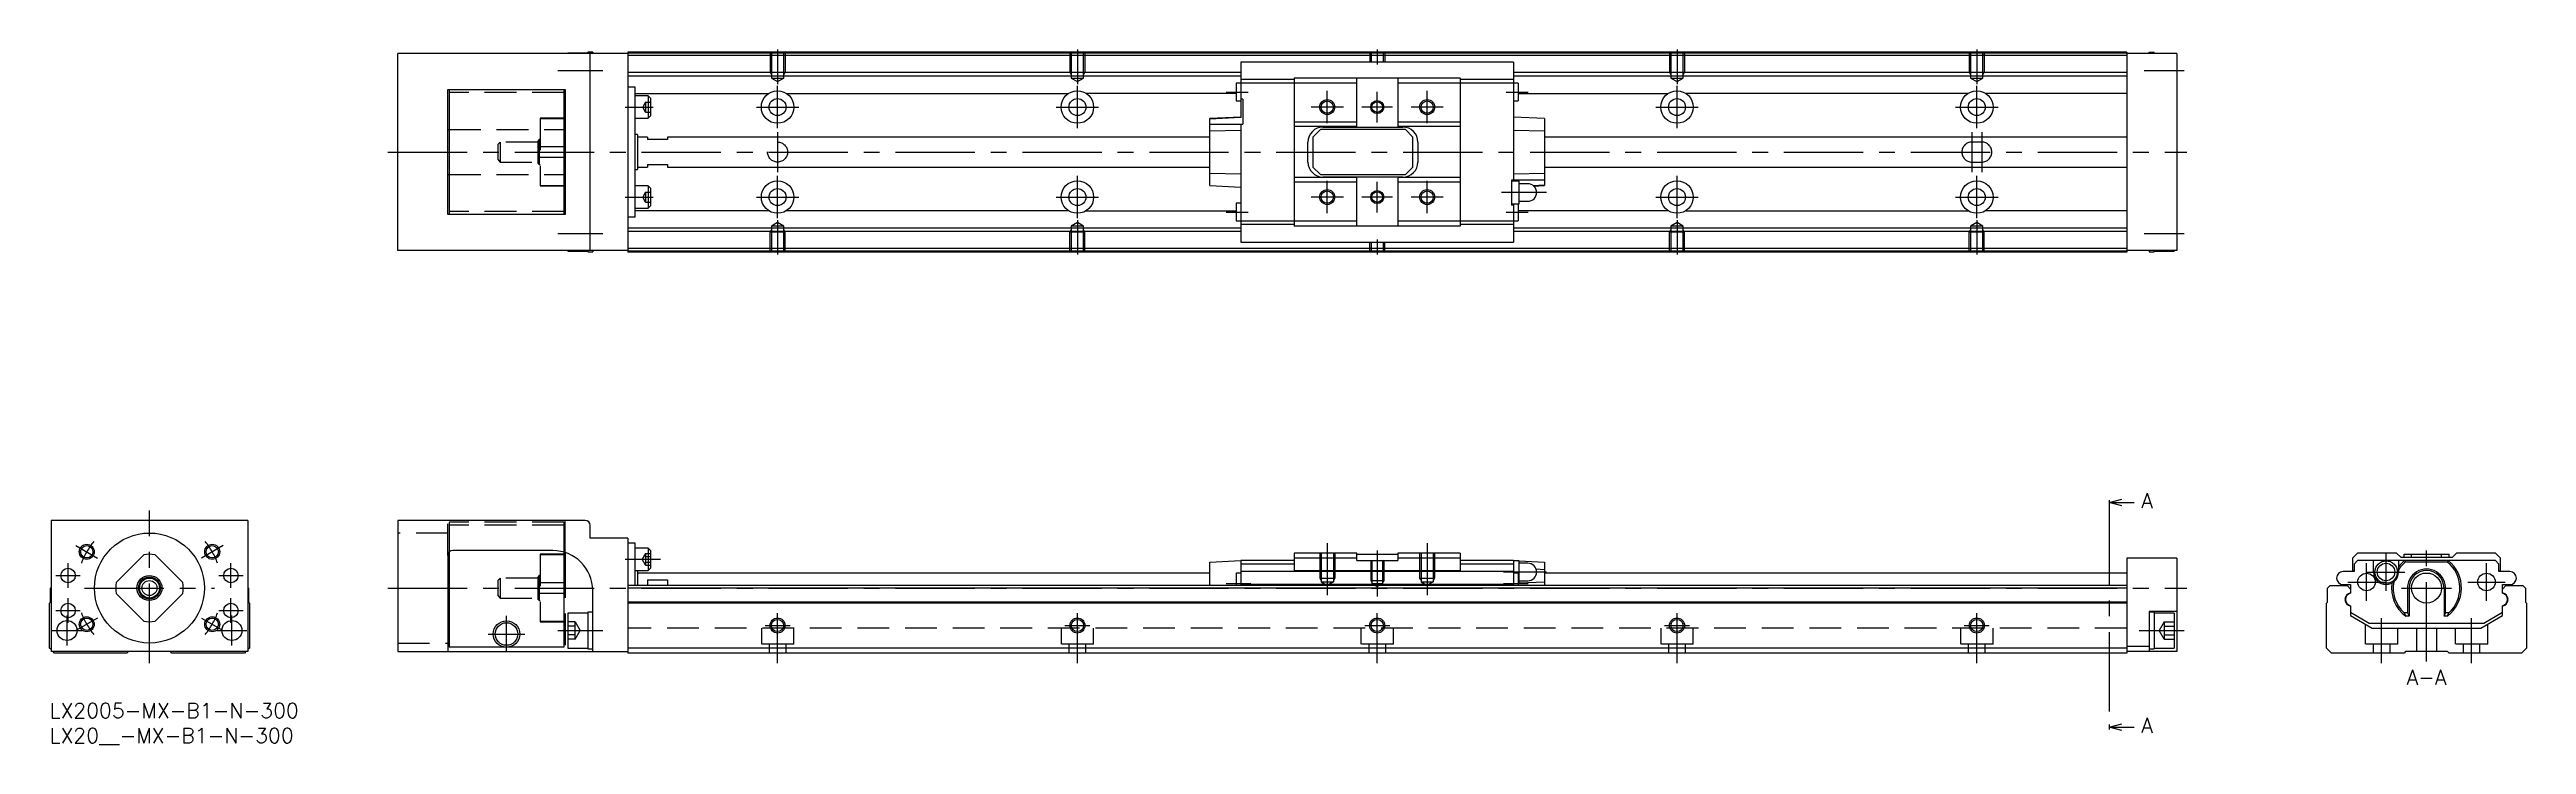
# Model space of a CAD drawing. Extents: x 0 to 496, y -8 to 131.
import ezdxf

# ---------------------------------------------------------------- set-up
doc = ezdxf.new("R2010")
doc.units = 0
doc.header["$LTSCALE"] = 0.5
doc.linetypes.add('CENTER', pattern=[50.8, 31.75, -6.35, 6.35, -6.35])
doc.linetypes.add('DASHED', pattern=[19.05, 12.7, -6.35])
for name, color, linetype in [('MSM_CENTER', 1, 'CENTER'), ('MSM_CONTINUOUS', 7, 'CONTINUOUS'), ('MSM_DASHED', 4, 'DASHED'), ('MSM_NARROW', 5, 'CONTINUOUS'), ('MSM_PART_NUMBER', 7, 'CONTINUOUS')]:
    doc.layers.add(name, color=color, linetype=linetype)
doc.styles.get("Standard").update_dxf_attribs({"font": 'txt.shx', "height": 1, "bigfont": 'bigfont.shx'})

# ---------------------------------------------------------------- blocks, each defined once
blk = doc.blocks.new('*U2')
at = {"layer": 'MSM_PART_NUMBER'}
blk.add_text('LX2005-MX-B1-N-300', height=3, dxfattribs=at).set_placement((0, -3))
blk = doc.blocks.new('*U3')
at = {"layer": 'MSM_PART_NUMBER'}
blk.add_text('LX20__-MX-B1-N-300', height=3, dxfattribs=at).set_placement((0, -8))

msp = doc.modelspace()

# ---------------------------------------------------------------- linework, layer by layer
at = {"layer": 'MSM_CENTER'}
for p, q in [((145.7, 130.7), (145.7, 123.79)), ((205.7, 130.7), (205.7, 123.79)), ((265.7, 130.7), (265.7, 127.7)), ((325.7, 130.7), (325.7, 123.79)), ((385.7, 130.7), (385.7, 123.79)), ((101.7, 126.5), (110.7, 126.5)), ((419.2, 126.5), (427.2, 126.5)), ((115.2, 119.2), (120.8, 119.2)), ((141.45, 119.2), (149.95, 119.2)), ((145.7, 114.95), (145.7, 123.45)), ((201.45, 119.2), (209.95, 119.2)), ((205.7, 114.95), (205.7, 123.45)), ((235.5, 122.2), (239.9, 122.2)), ((258.93, 119.2), (252.47, 119.2)), ((255.7, 115.97), (255.7, 122.43)), ((268.76, 119.2), (262.64, 119.2)), ((265.7, 116.14), (265.7, 122.26)), ((278.93, 119.2), (272.47, 119.2)), ((275.7, 115.97), (275.7, 122.43)), ((291.5, 122.2), (295.9, 122.2)), ((321.45, 119.2), (329.95, 119.2)), ((325.7, 114.95), (325.7, 123.45)), ((381.45, 119.2), (389.95, 119.2)), ((385.7, 114.95), (385.7, 123.45)), ((145.7, 114.2), (145.7, 106.2)), ((384.7, 114.2), (384.7, 106.2)), ((386.7, 114.2), (386.7, 106.2)), ((67.7, 110.2), (427.7, 110.2)), ((145.7, 96.95), (145.7, 105.45)), ((205.7, 96.95), (205.7, 105.45)), ((255.7, 97.97), (255.7, 104.43)), ((265.7, 98.14), (265.7, 104.26)), ((275.7, 97.97), (275.7, 104.43)), ((325.7, 96.95), (325.7, 105.45)), ((385.7, 96.95), (385.7, 105.45)), ((115.2, 101.2), (120.8, 101.2)), ((141.45, 101.2), (149.95, 101.2)), ((201.45, 101.2), (209.95, 101.2)), ((258.93, 101.2), (252.47, 101.2)), ((268.76, 101.2), (262.64, 101.2)), ((278.93, 101.2), (272.47, 101.2)), ((299.6, 102.1), (290.6, 102.1)), ((321.45, 101.2), (329.95, 101.2)), ((381.45, 101.2), (389.95, 101.2)), ((145.7, 96.61), (145.7, 89.7)), ((205.7, 96.61), (205.7, 89.7)), ((235.5, 98.2), (239.9, 98.2)), ((291.5, 98.15), (295.9, 98.15)), ((325.7, 96.61), (325.7, 89.7)), ((385.7, 96.61), (385.7, 89.7)), ((101.7, 93.9), (110.7, 93.9)), ((265.7, 92.7), (265.7, 89.7)), ((419.2, 93.9), (427.2, 93.9)), ((20, 8), (20, 38.5)), ((412.2, 39.58), (412.2, -4.33)), ((5.28, 31.5), (9.61, 29)), ((34.72, 31.5), (30.39, 29)), ((255.7, 32), (255.7, 21.6)), ((265.7, 30.5), (265.7, 21.3)), ((275.7, 32), (275.7, 21.6)), ((467.6, 22.45), (467.6, 29.95)), ((475.7, 8.3), (475.7, 31.1)), ((1.25, 25.5), (6.15, 25.5)), ((3.7, 23.05), (3.7, 27.95)), ((33.85, 25.5), (38.75, 25.5)), ((36.3, 23.05), (36.3, 27.95)), ((115.2, 28.75), (122.3, 28.75)), ((299.6, 26.2), (291, 26.2)), ((463.7, 20.45), (463.7, 27.95)), ((463.85, 26.2), (471.35, 26.2)), ((487.7, 20.45), (487.7, 27.95)), ((3.7, 16.05), (3.7, 20.95)), ((7, 23), (33, 23)), ((36.3, 16.05), (36.3, 20.95)), ((67.7, 23), (427.7, 23)), ((235.5, 23.88), (240.4, 23.88)), ((291, 23.88), (295.9, 23.88)), ((459.95, 24.2), (467.45, 24.2)), ((470.7, 23), (480.7, 23)), ((483.95, 24.2), (491.45, 24.2)), ((1.25, 18.5), (6.15, 18.5)), ((3.5, 11.5), (3.5, 17.5)), ((9.61, 17), (5.28, 14.5)), ((30.39, 17), (34.72, 14.5)), ((33.85, 18.5), (38.75, 18.5)), ((36.5, 11.5), (36.5, 17.5)), ((91.45, 10.15), (91.45, 17.45)), ((143.2, 15.5), (148.2, 15.5)), ((145.7, 8), (145.7, 18)), ((203.2, 15.5), (208.2, 15.5)), ((205.7, 8), (205.7, 18)), ((263.2, 15.5), (268.2, 15.5)), ((265.7, 8), (265.7, 18)), ((323.2, 15.5), (328.2, 15.5)), ((325.7, 8), (325.7, 18)), ((383.2, 15.5), (388.2, 15.5)), ((385.7, 8), (385.7, 18)), ((466.7, 8), (466.7, 17)), ((484.7, 8), (484.7, 17)), ((0.5, 14.5), (6.5, 14.5)), ((33.5, 14.5), (39.5, 14.5)), ((87.8, 13.8), (95.1, 13.8)), ((101.7, 14.5), (110.7, 14.5)), ((418.2, 14.5), (427.2, 14.5))]:
    msp.add_line(p, q, dxfattribs=at)
for start, end in [(140.1188, 159.8812), (20.1188, 39.8812), (200.1188, 219.8812), (320.1188, 339.8812)]:
    msp.add_arc((20, 23), 14.5, start, end, dxfattribs=at)
at = {"layer": 'MSM_CONTINUOUS'}
for p, q in [((69.7, 90.5), (69.7, 129.9)), ((115.7, 129.9), (69.7, 129.9)), ((103.7, 130), (103.7, 129.9)), ((107.7, 130), (103.7, 130)), ((107.7, 130.15), (107.7, 129.9)), ((108.7, 130.15), (107.7, 130.15)), ((108.2, 90.5), (108.2, 129.9)), ((108.7, 130.15), (108.7, 129.9)), ((115.7, 130.2), (115.7, 90.2)), ((415.7, 130.2), (115.7, 130.2)), ((415.7, 130), (115.7, 130)), ((415.7, 129.5), (115.7, 129.5)), ((415.7, 130.2), (415.7, 90.2)), ((425.7, 129.9), (415.7, 129.9)), ((420.2, 129.9), (420.2, 130.15)), ((420.2, 130.15), (421.2, 130.15)), ((421.2, 129.9), (421.2, 130.15)), ((421.2, 130), (425.2, 130)), ((425.2, 129.9), (425.2, 130)), ((425.7, 129.9), (425.7, 90.5)), ((238.4, 126.1), (115.7, 126.1)), ((238.4, 125.4), (115.7, 125.4)), ((237.5, 123.95), (237.5, 120.45)), ((238.4, 123.95), (237.5, 123.95)), ((238.4, 128.2), (238.4, 117.13)), ((293, 128.2), (238.4, 128.2)), ((249.1, 124.7), (238.4, 124.7)), ((249.1, 123.99), (238.4, 123.99)), ((282.3, 125), (249.1, 125)), ((249.1, 125), (249.1, 95.4)), ((261.6, 124), (249.1, 124)), ((261.6, 115.2), (261.6, 125)), ((269.8, 125), (269.8, 115.2)), ((282.3, 124), (269.8, 124)), ((282.3, 125), (282.3, 95.4)), ((293, 124.7), (282.3, 124.7)), ((293, 123.99), (282.3, 123.99)), ((293, 128.2), (293, 104.6)), ((415.7, 126.1), (293, 126.1)), ((415.7, 125.4), (293, 125.4)), ((293.9, 123.95), (293, 123.95)), ((293.9, 123.95), (293.9, 120.45)), ((79.7, 97.7), (79.7, 122.7)), ((79.7, 122.7), (103.2, 122.7)), ((79.95, 122.7), (79.95, 97.7)), ((102.95, 122.7), (102.95, 97.7)), ((103.2, 122.7), (103.2, 97.7)), ((117.2, 123.2), (115.7, 123.2)), ((117.2, 97.2), (117.2, 123.2)), ((117.2, 121.94), (143.95, 121.94)), ((119.8, 121.45), (117.2, 121.45)), ((119.8, 121.45), (119.8, 116.95)), ((120.3, 120.95), (119.8, 121.45)), ((120.3, 120.95), (120.3, 117.45)), ((147.45, 121.94), (203.95, 121.94)), ((237.5, 121.94), (207.45, 121.94)), ((237.5, 120.45), (238.4, 120.45)), ((238.8, 120.8), (238.4, 120.8)), ((238.8, 120.8), (238.8, 115.8)), ((293, 120.45), (293.9, 120.45)), ((293.9, 121.94), (323.95, 121.94)), ((383.95, 121.94), (327.45, 121.94)), ((415.7, 121.94), (387.45, 121.94)), ((79.7, 114.7), (79.95, 114.7)), ((103.2, 116.95), (102.95, 116.95)), ((103.2, 116.86), (102.95, 116.86)), ((117.2, 116.95), (119.8, 116.95)), ((119.8, 116.95), (120.3, 117.45)), ((238.4, 117.2), (232.2, 116.88)), ((238.4, 117.13), (232.2, 116.76)), ((232.2, 103.52), (232.2, 116.88)), ((232.2, 115.8), (238.8, 115.8)), ((238.4, 114.53), (232.2, 114.39)), ((238.4, 115.8), (238.4, 92.2)), ((261.6, 116.2), (249.1, 116.2)), ((261.6, 115.3), (249.1, 115.3)), ((254.35, 114.7), (252.85, 113.2)), ((271.35, 114.7), (254.35, 114.7)), ((254.85, 115.2), (270.85, 115.2)), ((282.3, 116.2), (269.8, 116.2)), ((282.3, 115.3), (269.8, 115.3)), ((272.85, 113.2), (271.35, 114.7)), ((299.2, 116.88), (293, 117.2)), ((299.2, 114.39), (293, 114.53)), ((299.2, 116.88), (299.2, 103.52)), ((102.95, 111.32), (103.2, 111.32)), ((103.2, 109.08), (102.95, 109.08)), ((117.7, 113.7), (117.2, 113.7)), ((117.7, 113.7), (117.7, 106.7)), ((119.7, 113.2), (117.7, 113.2)), ((119.7, 113.2), (119.7, 112.7)), ((123.7, 112.7), (119.7, 112.7)), ((123.7, 113.2), (123.7, 112.7)), ((232.2, 113.2), (123.7, 113.2)), ((251.85, 108.2), (251.85, 112.2)), ((252.85, 113.2), (252.85, 107.2)), ((272.85, 107.2), (272.85, 113.2)), ((273.85, 112.2), (273.85, 108.2)), ((415.7, 113.2), (299.2, 113.2)), ((79.7, 105.7), (79.95, 105.7)), ((117.2, 106.7), (117.7, 106.7)), ((117.7, 107.2), (119.7, 107.2)), ((119.7, 107.7), (123.7, 107.7)), ((119.7, 107.7), (119.7, 107.2)), ((123.7, 107.7), (123.7, 107.2)), ((123.7, 107.2), (232.2, 107.2)), ((232.2, 106.01), (238.4, 105.87)), ((261.6, 105.1), (249.1, 105.1)), ((261.6, 104.2), (249.1, 104.2)), ((252.85, 107.2), (254.35, 105.7)), ((254.35, 105.7), (271.35, 105.7)), ((270.85, 105.2), (254.85, 105.2)), ((261.6, 95.4), (261.6, 105.2)), ((269.8, 105.2), (269.8, 95.4)), ((282.3, 105.1), (269.8, 105.1)), ((282.3, 104.2), (269.8, 104.2)), ((271.35, 105.7), (272.85, 107.2)), ((299.2, 104.6), (292.6, 104.6)), ((292.6, 104.6), (292.6, 99.6)), ((294.1, 104.35), (292.6, 104.35)), ((293, 105.87), (299.2, 106.01)), ((294.1, 99.85), (294.1, 104.35)), ((299.2, 107.2), (415.7, 107.2)), ((102.95, 103.54), (103.2, 103.54)), ((102.95, 103.45), (103.2, 103.45)), ((119.8, 103.45), (117.2, 103.45)), ((120.3, 102.95), (119.8, 103.45)), ((119.8, 103.45), (119.8, 98.95)), ((119.8, 98.95), (120.3, 99.45)), ((120.3, 102.95), (120.3, 99.45)), ((232.2, 103.52), (238.4, 103.2)), ((237.5, 99.95), (237.5, 96.45)), ((238.4, 99.95), (237.5, 99.95)), ((292.6, 99.85), (294.1, 99.85)), ((293, 99.6), (292.6, 99.6)), ((293, 99.85), (293, 92.2)), ((293.9, 99.85), (293.9, 96.45)), ((295.85, 103.85), (294.1, 103.85)), ((294.1, 100.35), (295.85, 100.35)), ((296.9, 103.5), (299.2, 103.64)), ((297.01, 103.41), (299.2, 103.52)), ((103.2, 97.7), (79.7, 97.7)), ((117.2, 97.2), (115.7, 97.2)), ((238.4, 95), (115.7, 95)), ((238.4, 94.3), (115.7, 94.3)), ((117.2, 98.95), (119.8, 98.95)), ((143.95, 98.46), (117.2, 98.46)), ((203.95, 98.46), (147.45, 98.46)), ((207.45, 98.46), (237.5, 98.46)), ((237.5, 96.45), (238.4, 96.45)), ((249.1, 96.41), (238.4, 96.41)), ((249.1, 95.7), (238.4, 95.7)), ((261.6, 96.4), (249.1, 96.4)), ((282.3, 95.4), (249.1, 95.4)), ((282.3, 96.4), (269.8, 96.4)), ((293, 96.41), (282.3, 96.41)), ((293, 95.7), (282.3, 95.7)), ((293, 96.45), (293.9, 96.45)), ((415.7, 95), (293, 95)), ((415.7, 94.3), (293, 94.3)), ((323.95, 98.46), (293.9, 98.46)), ((327.45, 98.46), (383.95, 98.46)), ((415.7, 98.46), (387.45, 98.46)), ((115.7, 90.5), (69.7, 90.5)), ((103.7, 90.5), (103.7, 90.4)), ((103.7, 90.4), (107.7, 90.4)), ((107.7, 90.5), (107.7, 90.25)), ((107.7, 90.25), (108.7, 90.25)), ((108.7, 90.5), (108.7, 90.25)), ((415.7, 90.9), (115.7, 90.9)), ((415.7, 90.4), (115.7, 90.4)), ((415.7, 90.2), (115.7, 90.2)), ((238.4, 92.2), (293, 92.2)), ((425.7, 90.5), (415.7, 90.5)), ((420.2, 90.5), (420.2, 90.25)), ((420.2, 90.25), (421.2, 90.25)), ((421.2, 90.5), (421.2, 90.25)), ((421.2, 90.4), (425.2, 90.4)), ((425.2, 90.5), (425.2, 90.4)), ((412.2, 40.08), (414.7, 40.75)), ((412.2, 40.58), (412.2, 39.58)), ((414.7, 39.41), (412.2, 40.08)), ((412.2, 40.08), (417.2, 40.08)), ((39.7, 36.5), (0.3, 36.5)), ((0.3, 36.5), (0.3, 10.3)), ((39.7, 36.5), (39.7, 10.3)), ((107.2, 36.5), (69.7, 36.5)), ((69.7, 36.5), (69.7, 10.3)), ((108.2, 33), (108.2, 35.5)), ((79.95, 30.16), (79.95, 11.2)), ((100.7, 30.5), (80.7, 30.5)), ((102.95, 30.18), (102.95, 11.2)), ((103.2, 29.75), (102.95, 29.75)), ((103.2, 30.1), (103.2, 27.42)), ((115.7, 33), (108.2, 33)), ((115.7, 33), (115.7, 10)), ((117.2, 32), (115.7, 32)), ((117.2, 23.5), (117.2, 32)), ((119.8, 31), (117.2, 31)), ((120.3, 30.5), (119.8, 31)), ((119.8, 31), (119.8, 26.5)), ((120.3, 30.5), (120.3, 27)), ((261.6, 30), (249.1, 30)), ((249.1, 30), (249.1, 26.43)), ((261.6, 28.5), (261.6, 30)), ((261.6, 29.8), (269.8, 29.8)), ((269.8, 30), (269.8, 28.5)), ((282.3, 30), (269.8, 30)), ((282.3, 30), (282.3, 26.43)), ((461.9, 30), (460.9, 29)), ((469.7, 30), (461.9, 30)), ((470.6, 29.1), (469.7, 30)), ((471.2, 29.1), (471.2, 29.8)), ((471.2, 29.8), (480.2, 29.8)), ((472.7, 29.1), (472.7, 29.8)), ((478.7, 29.1), (478.7, 29.8)), ((480.2, 29.1), (480.2, 29.8)), ((481.7, 30), (480.8, 29.1)), ((489.5, 30), (481.7, 30)), ((490.5, 29), (489.5, 30)), ((18.88, 29.66), (13.34, 24.12)), ((26.66, 24.12), (21.12, 29.66)), ((79.7, 29.5), (79.7, 10.3)), ((79.7, 27.42), (79.95, 27.42)), ((103.2, 29.66), (102.95, 29.66)), ((102.95, 27.42), (103.2, 27.42)), ((117.2, 26.5), (119.8, 26.5)), ((117.7, 26.5), (117.7, 23.5)), ((232.2, 26), (117.7, 26)), ((119.8, 26.5), (120.3, 27)), ((232.2, 28.2), (238.4, 28.5)), ((232.2, 23.5), (232.2, 28.2)), ((238.4, 25.95), (237.5, 25.95)), ((237.5, 25.95), (237.5, 23.5)), ((249.1, 28.5), (238.4, 28.5)), ((238.4, 28.5), (238.4, 23.5)), ((249.1, 27.79), (238.4, 27.79)), ((293, 26.3), (238.4, 26.3)), ((261.6, 29), (249.1, 29)), ((282.3, 26.43), (249.1, 26.43)), ((261.6, 28.5), (269.8, 28.5)), ((282.3, 29), (269.8, 29)), ((293, 28.5), (282.3, 28.5)), ((293, 27.79), (282.3, 27.79)), ((293, 28.5), (294.02, 28.45)), ((293, 28.5), (293, 23.5)), ((294.1, 28.45), (293, 28.45)), ((293.9, 25.95), (293, 25.95)), ((293.9, 25.95), (293.9, 23.5)), ((294.1, 28.45), (299.2, 28.2)), ((294.1, 23.95), (294.1, 28.45)), ((295.85, 27.95), (294.1, 27.95)), ((299.2, 26.63), (297.5, 26.79)), ((299.2, 28.2), (299.2, 23.5)), ((415.7, 26), (299.2, 26)), ((425.7, 29), (415.7, 29)), ((415.7, 29), (415.7, 10)), ((425.7, 29), (425.7, 10.3)), ((461.2, 26.3), (459, 26.3)), ((460.9, 29), (460.9, 26.43)), ((460.9, 26.43), (461.2, 26.43)), ((461.91, 28.5), (461.2, 27.79)), ((461.2, 27.79), (461.2, 26.3)), ((489.49, 28.5), (461.91, 28.5)), ((465.1, 26.2), (465.1, 28.5)), ((470.1, 28.5), (470.1, 26.2)), ((480.8, 29.1), (470.6, 29.1)), ((471.37, 28.5), (471.51, 28.2)), ((479.89, 28.2), (471.51, 28.2)), ((479.89, 28.2), (480.03, 28.5)), ((490.2, 27.79), (489.49, 28.5)), ((490.2, 26.3), (490.2, 27.79)), ((490.2, 26.43), (490.5, 26.43)), ((492.4, 26.3), (490.2, 26.3)), ((490.5, 26.43), (490.5, 29)), ((0, 20), (0.2, 20.2)), ((0, 11), (0, 20)), ((0.2, 23), (0.3, 23.1)), ((0.2, 20.2), (0.2, 23)), ((13.34, 21.88), (18.88, 16.34)), ((21.12, 16.34), (26.66, 21.88)), ((39.7, 23.1), (39.8, 23)), ((39.8, 23), (39.8, 20.2)), ((39.8, 20.2), (40, 20)), ((40, 20), (40, 11)), ((108.7, 10.3), (108.7, 22.5)), ((415.7, 23.5), (115.7, 23.5)), ((415.7, 23), (115.7, 23)), ((415.7, 20.2), (115.7, 20.2)), ((415.7, 20), (115.7, 20)), ((119.7, 24.66), (123.7, 24.66)), ((119.7, 24.66), (119.7, 23.5)), ((123.7, 24.66), (123.7, 23.5)), ((293, 23.7), (238.4, 23.7)), ((293.9, 23.95), (294.1, 23.95)), ((294.1, 24.45), (295.85, 24.45)), ((294.1, 24.03), (299.2, 24.23)), ((455.7, 20), (455.9, 20.2)), ((455.7, 11), (455.7, 20)), ((455.9, 23), (456.4, 23.5)), ((455.9, 20.2), (455.9, 23)), ((456.4, 23.5), (459.8, 23.5)), ((459, 23.7), (460.5, 23.7)), ((459.8, 23.5), (460.5, 22.8)), ((460.5, 23.7), (460.5, 21.96)), ((471.91, 22.68), (471.91, 18.04)), ((472.2, 23), (472.2, 17.38)), ((479.2, 23), (479.2, 17.38)), ((479.49, 18.04), (479.49, 22.68)), ((490.9, 23.7), (492.4, 23.7)), ((490.9, 21.96), (490.9, 23.7)), ((490.9, 22.8), (491.6, 23.5)), ((491.6, 23.5), (495, 23.5)), ((495, 23.5), (495.5, 23)), ((495.5, 23), (495.5, 20.2)), ((495.5, 20.2), (495.7, 20)), ((495.7, 20), (495.7, 11)), ((107.7, 18), (103.7, 18)), ((103.7, 18), (103.7, 11)), ((108.7, 18.15), (107.7, 18.15)), ((107.7, 18.15), (107.7, 10.85)), ((425.7, 18.3), (420.2, 18.3)), ((420.2, 18.3), (420.2, 10.3)), ((421.2, 18.15), (420.2, 18.15)), ((421.2, 18.15), (421.2, 10.85)), ((425.2, 18), (421.2, 18)), ((425.2, 18), (425.2, 11)), ((460.5, 19.44), (460.5, 17.5)), ((460.5, 18.16), (464.24, 16)), ((460.5, 17.5), (464.83, 15)), ((464.24, 16), (487.16, 16)), ((464.83, 15), (486.57, 15)), ((471.91, 18.04), (471.23, 18.04)), ((472.2, 17.38), (471.53, 17.38)), ((471.91, 18.04), (472.2, 17.38)), ((479.2, 17.38), (479.49, 18.04)), ((479.87, 17.38), (479.2, 17.38)), ((480.17, 18.04), (479.49, 18.04)), ((486.57, 15), (490.9, 17.5)), ((487.16, 16), (490.9, 18.16)), ((490.9, 17.5), (490.9, 19.44)), ((0.3, 10.7), (0, 11)), ((39.7, 10.3), (0.3, 10.3)), ((1, 10), (0.7, 10.3)), ((15.5, 10), (1, 10)), ((15.8, 10.3), (15.5, 10)), ((24.5, 10), (24.2, 10.3)), ((39, 10), (24.5, 10)), ((39.3, 10.3), (39, 10)), ((40, 11), (39.7, 10.7)), ((69.7, 10.3), (115.7, 10.3)), ((90.94, 11.2), (79.95, 11.2)), ((102.95, 11.2), (91.96, 11.2)), ((103.7, 11), (107.7, 11)), ((107.7, 10.85), (108.7, 10.85)), ((415.7, 11), (115.7, 11)), ((415.7, 10), (115.7, 10)), ((420.2, 11.3), (415.7, 11.3)), ((425.7, 10.3), (415.7, 10.3)), ((420.2, 10.85), (421.2, 10.85)), ((421.2, 11), (425.2, 11)), ((456.7, 10), (455.7, 11)), ((471.2, 10), (456.7, 10)), ((471.5, 10.3), (471.2, 10)), ((479.9, 10.3), (471.5, 10.3)), ((480.2, 10), (479.9, 10.3)), ((494.7, 10), (480.2, 10)), ((495.7, 11), (494.7, 10)), ((412.2, -4.83), (414.7, -4.16)), ((412.2, -4.33), (412.2, -5.33)), ((414.7, -5.5), (412.2, -4.83)), ((412.2, -4.83), (417.2, -4.83))]:
    msp.add_line(p, q, dxfattribs=at)
for centre, radius in [((145.7, 119.2), 3.25), ((145.7, 119.2), 1.7), ((205.7, 119.2), 3.25), ((205.7, 119.2), 1.7), ((255.7, 119.2), 1.23), ((265.7, 119.2), 1.06), ((275.7, 119.2), 1.23), ((325.7, 119.2), 3.25), ((325.7, 119.2), 1.7), ((385.7, 119.2), 3.25), ((385.7, 119.2), 1.7), ((145.7, 101.2), 3.25), ((205.7, 101.2), 3.25), ((325.7, 101.2), 3.25), ((385.7, 101.2), 3.25), ((145.7, 101.2), 1.7), ((205.7, 101.2), 1.7), ((255.7, 101.2), 1.23), ((265.7, 101.2), 1.06), ((275.7, 101.2), 1.23), ((325.7, 101.2), 1.7), ((385.7, 101.2), 1.7), ((7.44, 30.25), 1.23), ((20, 23), 11), ((32.56, 30.25), 1.23), ((3.7, 25.5), 1.45), ((20, 23), 2.5), ((20, 23), 2.2), ((20, 23), 2), ((36.3, 25.5), 1.45), ((463.7, 24.2), 1.75), ((467.6, 26.2), 2.25), ((467.6, 26.2), 1.75), ((475.7, 23), 3), ((487.7, 24.2), 1.75), ((3.7, 18.5), 1.45), ((20, 23), 1.5), ((36.3, 18.5), 1.45), ((3.5, 14.5), 2), ((7.44, 15.75), 1.23), ((32.56, 15.75), 1.23), ((36.5, 14.5), 2), ((91.45, 13.8), 2.65), ((91.45, 13.8), 2.25), ((145.7, 15.5), 1.23), ((205.7, 15.5), 1.23), ((265.7, 15.5), 1.23), ((325.7, 15.5), 1.23), ((385.7, 15.5), 1.23)]:
    msp.add_circle(centre, radius, dxfattribs=at)
for centre, radius, start, end in [((254.85, 112.2), 3, 90, 180), ((270.85, 112.2), 3, 0, 90), ((254.85, 108.2), 3, 180, 270), ((270.85, 108.2), 3, 270, 0), ((295.85, 102.1), 1.75, 270, 90), ((107.2, 35.5), 1, 0, 90), ((20, 23), 6.75, 80.4309, 99.5691), ((80.7, 29.5), 1, 90, 180), ((100.7, 22.5), 8, 0, 90), ((295.85, 26.2), 1.75, 270, 90), ((459, 25), 1.3, 90, 270), ((467.6, 26.2), 2.5, 180, 0), ((475.7, 23), 7, 128.2132, 143.1301), ((475.7, 23), 6.68, 128.8735, 147.0286), ((475.7, 23), 3.8, 355.1074, 184.8926), ((475.7, 23), 3.5, 0, 180), ((475.7, 23), 7, 306.5962, 51.7868), ((475.7, 23), 6.68, 312.0402, 51.1265), ((492.4, 25), 1.3, 270, 90), ((20, 23), 6.75, 170.4309, 189.5691), ((20, 23), 6.75, 350.4309, 9.5691), ((460.7, 20.7), 1.32, 98.7147, 261.2853), ((460.8, 20.7), 1.3, 103.3424, 256.6576), ((475.7, 23), 7, 171.8617, 233.4038), ((475.7, 23), 6.68, 169.3812, 227.9598), ((490.7, 20.7), 1.32, 278.7147, 81.2853), ((490.6, 20.7), 1.3, 283.3424, 76.6576), ((20, 23), 6.75, 260.4309, 279.5691), ((476.77, 20.13), 5.92, 200.6125, 207.6426), ((469.51, 22.42), 11.52, 334.0671, 337.6778)]:
    msp.add_arc(centre, radius, start, end, dxfattribs=at)
at = {"layer": 'MSM_DASHED'}
for p, q in [((144.2, 130.2), (144.2, 126.2)), ((144.47, 130.2), (144.47, 125)), ((146.93, 125), (146.93, 130.2)), ((147.2, 130.2), (147.2, 126.2)), ((204.2, 130.2), (204.2, 126.2)), ((204.47, 130.2), (204.47, 125)), ((206.93, 125), (206.93, 130.2)), ((207.2, 130.2), (207.2, 126.2)), ((264.2, 130.2), (264.2, 128.2)), ((264.47, 130.2), (264.47, 128.2)), ((266.93, 128.2), (266.93, 130.2)), ((267.2, 130.2), (267.2, 128.2)), ((324.2, 130.2), (324.2, 126.2)), ((324.47, 130.2), (324.47, 125)), ((326.93, 125), (326.93, 130.2)), ((327.2, 130.2), (327.2, 126.2)), ((384.2, 130.2), (384.2, 126.2)), ((384.47, 130.2), (384.47, 125)), ((386.93, 125), (386.93, 130.2)), ((387.2, 130.2), (387.2, 126.2)), ((144.2, 126.2), (147.2, 126.2)), ((144.2, 126.2), (144.47, 125.73)), ((144.47, 125), (146.93, 125)), ((144.47, 125), (145.7, 124.29)), ((145.7, 124.29), (146.93, 125)), ((147.2, 126.2), (146.93, 125.73)), ((204.2, 126.2), (207.2, 126.2)), ((204.2, 126.2), (204.47, 125.73)), ((204.47, 125), (206.93, 125)), ((204.47, 125), (205.7, 124.29)), ((205.7, 124.29), (206.93, 125)), ((207.2, 126.2), (206.93, 125.73)), ((324.2, 126.2), (327.2, 126.2)), ((324.2, 126.2), (324.47, 125.73)), ((324.47, 125), (326.93, 125)), ((324.47, 125), (325.7, 124.29)), ((325.7, 124.29), (326.93, 125)), ((327.2, 126.2), (326.93, 125.73)), ((384.2, 126.2), (387.2, 126.2)), ((384.2, 126.2), (384.47, 125.73)), ((384.47, 125), (386.93, 125)), ((384.47, 125), (385.7, 124.29)), ((385.7, 124.29), (386.93, 125)), ((387.2, 126.2), (386.93, 125.73)), ((102.95, 122.1), (79.95, 122.1)), ((119.3, 120.2), (118.72, 119.2)), ((119.3, 118.2), (118.72, 119.2)), ((119.3, 120.2), (120.3, 120.2)), ((119.3, 120.2), (119.3, 118.2)), ((119.3, 119.2), (120.3, 119.2)), ((79.95, 114.7), (103.2, 114.7)), ((98.2, 116.95), (98.2, 103.45)), ((102.95, 116.95), (98.2, 116.95)), ((102.95, 116.86), (98.2, 116.86)), ((119.3, 118.2), (120.3, 118.2)), ((90.2, 112.2), (89.7, 111.7)), ((89.7, 111.7), (89.7, 108.7)), ((90.2, 112.2), (90.2, 108.2)), ((97.7, 112.2), (90.2, 112.2)), ((98, 112.7), (97.7, 112.4)), ((97.7, 112.4), (97.7, 108)), ((98.2, 112.7), (98, 112.7)), ((98, 112.7), (98, 107.7)), ((98.2, 111.32), (102.95, 111.32)), ((102.95, 109.08), (98.2, 109.08)), ((386.7, 112.2), (384.7, 112.2)), ((79.95, 105.7), (103.2, 105.7)), ((89.7, 108.7), (90.2, 108.2)), ((90.2, 108.2), (97.7, 108.2)), ((97.7, 108), (98, 107.7)), ((98, 107.7), (98.2, 107.7)), ((384.7, 108.2), (386.7, 108.2)), ((98.2, 103.54), (102.95, 103.54)), ((98.2, 103.45), (102.95, 103.45)), ((119.3, 102.2), (118.72, 101.2)), ((119.3, 100.2), (118.72, 101.2)), ((119.3, 102.2), (120.3, 102.2)), ((119.3, 102.2), (119.3, 100.2)), ((119.3, 101.2), (120.3, 101.2)), ((119.3, 100.2), (120.3, 100.2)), ((102.95, 98.3), (79.95, 98.3)), ((144.2, 94.2), (144.47, 94.67)), ((147.2, 94.2), (144.2, 94.2)), ((144.2, 90.2), (144.2, 94.2)), ((145.7, 96.11), (144.47, 95.4)), ((146.93, 95.4), (144.47, 95.4)), ((144.47, 95.4), (144.47, 90.2)), ((146.93, 95.4), (145.7, 96.11)), ((146.93, 90.2), (146.93, 95.4)), ((147.2, 94.2), (146.93, 94.67)), ((147.2, 90.2), (147.2, 94.2)), ((204.2, 94.2), (204.47, 94.67)), ((207.2, 94.2), (204.2, 94.2)), ((204.2, 90.2), (204.2, 94.2)), ((205.7, 96.11), (204.47, 95.4)), ((206.93, 95.4), (204.47, 95.4)), ((204.47, 95.4), (204.47, 90.2)), ((206.93, 95.4), (205.7, 96.11)), ((206.93, 90.2), (206.93, 95.4)), ((207.2, 94.2), (206.93, 94.67)), ((207.2, 90.2), (207.2, 94.2)), ((324.2, 94.2), (324.47, 94.67)), ((327.2, 94.2), (324.2, 94.2)), ((324.2, 90.2), (324.2, 94.2)), ((325.7, 96.11), (324.47, 95.4)), ((326.93, 95.4), (324.47, 95.4)), ((324.47, 95.4), (324.47, 90.2)), ((326.93, 95.4), (325.7, 96.11)), ((326.93, 90.2), (326.93, 95.4)), ((327.2, 94.2), (326.93, 94.67)), ((327.2, 90.2), (327.2, 94.2)), ((384.2, 94.2), (384.47, 94.67)), ((387.2, 94.2), (384.2, 94.2)), ((384.2, 90.2), (384.2, 94.2)), ((385.7, 96.11), (384.47, 95.4)), ((384.47, 95.4), (384.47, 90.2)), ((386.93, 95.4), (384.47, 95.4)), ((386.93, 95.4), (385.7, 96.11)), ((386.93, 90.2), (386.93, 95.4)), ((387.2, 94.2), (386.93, 94.67)), ((387.2, 90.2), (387.2, 94.2)), ((264.2, 90.2), (264.2, 92.2)), ((264.47, 92.2), (264.47, 90.2)), ((266.93, 90.2), (266.93, 92.2)), ((267.2, 90.2), (267.2, 92.2)), ((79.7, 29.5), (79.7, 36.5)), ((79.95, 36.2), (79.95, 30.16)), ((102.95, 36.2), (79.95, 36.2)), ((102.95, 35.6), (79.95, 35.6)), ((102.95, 36.2), (102.95, 30.18)), ((103.2, 30.1), (103.2, 36.5)), ((79.7, 34), (69.7, 34)), ((102.95, 29.75), (98.2, 29.75)), ((98.2, 29.75), (98.2, 16.25)), ((119.3, 29.9), (118.63, 28.75)), ((119.3, 29.9), (120.3, 29.9)), ((119.3, 29.9), (119.3, 27.6)), ((254.2, 30), (254.2, 25)), ((254.47, 30), (254.47, 24.21)), ((256.93, 30), (256.93, 24.21)), ((257.2, 30), (257.2, 25)), ((274.2, 30), (274.2, 25)), ((274.47, 30), (274.47, 24.21)), ((276.93, 30), (276.93, 24.21)), ((277.2, 30), (277.2, 25)), ((90.2, 25), (89.7, 24.5)), ((97.7, 25), (90.2, 25)), ((90.2, 25), (90.2, 21)), ((98, 25.5), (97.7, 25.2)), ((97.7, 25.2), (97.7, 20.8)), ((98.2, 25.5), (98, 25.5)), ((98, 25.5), (98, 20.5)), ((102.95, 29.66), (98.2, 29.66)), ((103.2, 27.42), (103.2, 10.3)), ((119.3, 27.6), (118.63, 28.75)), ((119.3, 29.33), (120.3, 29.33)), ((119.3, 28.17), (120.3, 28.17)), ((119.3, 27.6), (120.3, 27.6)), ((254.2, 25), (257.2, 25)), ((254.2, 25), (254.47, 24.53)), ((257.2, 25), (256.93, 24.53)), ((264.4, 28.5), (264.4, 24.5)), ((264.64, 28.5), (264.64, 23.91)), ((266.76, 28.5), (266.76, 23.91)), ((267, 28.5), (267, 24.5)), ((274.2, 25), (277.2, 25)), ((274.2, 25), (274.47, 24.53)), ((277.2, 25), (276.93, 24.53)), ((89.7, 24.5), (89.7, 21.5)), ((89.7, 21.5), (90.2, 21)), ((90.2, 21), (97.7, 21)), ((97.7, 20.8), (98, 20.5)), ((98, 20.5), (98.2, 20.5)), ((98.2, 24.12), (103.2, 24.12)), ((103.2, 21.88), (98.2, 21.88)), ((254.47, 24.21), (256.93, 24.21)), ((254.47, 24.21), (255.7, 23.5)), ((256.93, 24.21), (255.7, 23.5)), ((264.4, 24.5), (267, 24.5)), ((264.4, 24.5), (264.64, 24.08)), ((264.64, 23.91), (266.76, 23.91)), ((264.64, 23.91), (265.7, 23.3)), ((266.76, 23.91), (265.7, 23.3)), ((267, 24.5), (266.76, 24.08)), ((274.47, 24.21), (276.93, 24.21)), ((274.47, 24.21), (275.7, 23.5)), ((276.93, 24.21), (275.7, 23.5)), ((98.2, 16.34), (103.2, 16.34)), ((98.2, 16.25), (103.2, 16.25)), ((105.2, 16.23), (103.7, 16.23)), ((105.2, 15.37), (103.7, 15.37)), ((105.2, 12.77), (105.2, 16.23)), ((105.2, 16.23), (106.2, 14.5)), ((415.7, 15), (115.7, 15)), ((142.45, 15), (142.45, 11.8)), ((148.95, 11.8), (148.95, 15)), ((202.45, 15), (202.45, 11.8)), ((208.95, 11.8), (208.95, 15)), ((262.45, 15), (262.45, 11.8)), ((268.95, 11.8), (268.95, 15)), ((322.45, 15), (322.45, 11.8)), ((328.95, 11.8), (328.95, 15)), ((382.45, 15), (382.45, 11.8)), ((388.95, 11.8), (388.95, 15)), ((423.2, 16.23), (422.2, 14.5)), ((423.2, 16.23), (425.2, 16.23)), ((423.2, 16.23), (423.2, 12.77)), ((423.2, 15.37), (425.2, 15.37)), ((463.45, 15.8), (463.45, 11.8)), ((469.95, 11.8), (469.95, 15)), ((473.7, 15), (473.7, 10.3)), ((477.7, 15), (477.7, 10.3)), ((481.45, 15), (481.45, 11.8)), ((487.95, 11.8), (487.95, 15.8)), ((69.7, 12), (79.7, 12)), ((91.96, 11.2), (90.94, 11.2)), ((105.2, 13.63), (103.7, 13.63)), ((105.2, 12.77), (103.7, 12.77)), ((105.2, 12.77), (106.2, 14.5)), ((148.95, 11.8), (142.45, 11.8)), ((144, 11.8), (144, 10)), ((147.4, 10), (147.4, 11.8)), ((208.95, 11.8), (202.45, 11.8)), ((204, 11.8), (204, 10)), ((207.4, 10), (207.4, 11.8)), ((268.95, 11.8), (262.45, 11.8)), ((264, 11.8), (264, 10)), ((267.4, 10), (267.4, 11.8)), ((328.95, 11.8), (322.45, 11.8)), ((324, 11.8), (324, 10)), ((327.4, 10), (327.4, 11.8)), ((388.95, 11.8), (382.45, 11.8)), ((384, 11.8), (384, 10)), ((387.4, 10), (387.4, 11.8)), ((423.2, 12.77), (422.2, 14.5)), ((423.2, 13.63), (425.2, 13.63)), ((423.2, 12.77), (425.2, 12.77)), ((469.95, 11.8), (463.45, 11.8)), ((465, 11.8), (465, 10)), ((468.4, 10), (468.4, 11.8)), ((487.95, 11.8), (481.45, 11.8)), ((483, 11.8), (483, 10)), ((486.4, 10), (486.4, 11.8))]:
    msp.add_line(p, q, dxfattribs=at)
msp.add_circle((145.7, 110.2), 2, dxfattribs=at)
for centre, start, end in [((384.7, 110.2), 90, 270), ((386.7, 110.2), 270, 90)]:
    msp.add_arc(centre, 2, start, end, dxfattribs=at)
at = {"layer": 'MSM_NARROW'}
for centre, radius in [((255.7, 119.2), 1.5), ((265.7, 119.2), 1.3), ((275.7, 119.2), 1.5), ((255.7, 101.2), 1.5), ((265.7, 101.2), 1.3), ((275.7, 101.2), 1.5), ((7.44, 30.25), 1.5), ((32.56, 30.25), 1.5), ((7.44, 15.75), 1.5), ((32.56, 15.75), 1.5), ((145.7, 15.5), 1.5), ((205.7, 15.5), 1.5), ((265.7, 15.5), 1.5), ((325.7, 15.5), 1.5), ((385.7, 15.5), 1.5)]:
    msp.add_circle(centre, radius, dxfattribs=at)

# ---------------------------------------------------------------- block references
at = {"layer": 'MSM_CONTINUOUS'}
for name in ['*U2', '*U3']:
    msp.add_blockref(name, (0, 0), dxfattribs=at)

# ---------------------------------------------------------------- texts
at = {"layer": 'MSM_PART_NUMBER'}
for s, p in [('A', (418.62, 38.95)), ('A-A', (471.71, 3.66)), ('A', (418.62, -5.96))]:
    msp.add_text(s, height=3, dxfattribs=at).set_placement(p)

doc.saveas('drawing.dxf')
